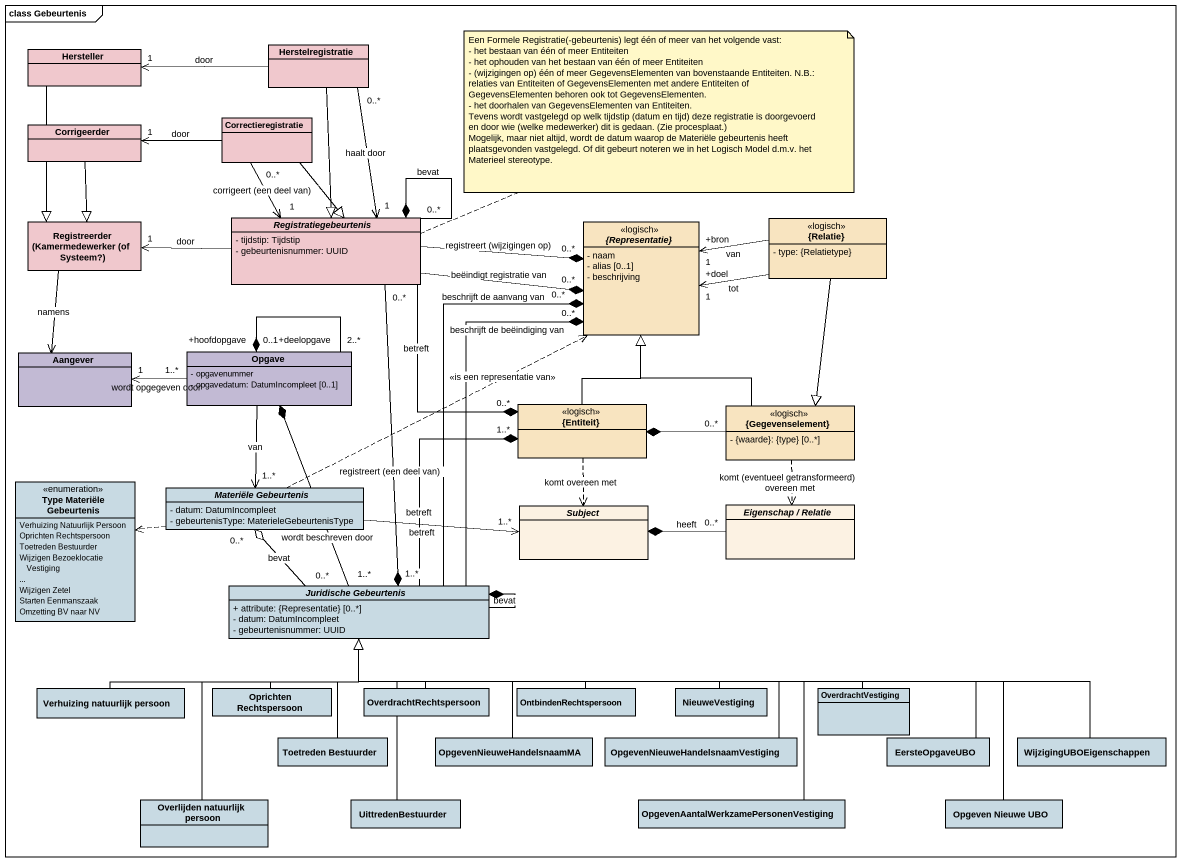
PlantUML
@startuml
mainframe class Gebeurtenis
hide circle
hide empty members
skinparam classAttributeIconSize 0
class Hersteller #F0C8CD
class Herstelregistratie #F0C8CD
class Corrigeerder #F0C8CD
class Correctieregistratie #F0C8CD
class "Registreerder (Kamermedewerker (of Systeem?)" as Registreerder #F0C8CD
abstract class Registratiegebeurtenis #F0C8CD {
  - tijdstip: Tijdstip
  - gebeurtenisnummer: UUID
}
abstract class "{Representatie}" as Representatie <<logisch>> #F8E4C0 {
  - naam
  - alias [0..1]
  - beschrijving
}
class "{Relatie}" as Relatie <<logisch>> #F8E4C0 {
  - type: {Relatietype}
}
class Aangever #C2BAD4
class Opgave #C2BAD4 {
  - opgavenummer
  - opgavedatum: DatumIncompleet [0..1]
}
class "{Entiteit}" as Entiteit <<logisch>> #F8E4C0
class "{Gegevenselement}" as Gegevenselement <<logisch>> #F8E4C0 {
  - {waarde}: {type} [0..*]
}
enum "Type Materiële Gebeurtenis" as Type_Materiële_Gebeurtenis #C8DAE3 {
  Verhuizing Natuurlijk Persoon
  Oprichten Rechtspersoon
  Toetreden Bestuurder
  Wijzigen Bezoeklocatie Vestiging
  ~...
  Wijzigen Zetel
  Starten Eenmanszaak
  Omzetting BV naar NV
}
abstract class "Materiële Gebeurtenis" as Materiële_Gebeurtenis #C8DAE3 {
  - datum: DatumIncompleet
  - gebeurtenisType: MaterieleGebeurtenisType
}
abstract class Subject #FCF2E3
abstract class "Eigenschap / Relatie" as Eigenschap_Relatie #FCF2E3
abstract class "Juridische Gebeurtenis" as Juridische_Gebeurtenis #C8DAE3 {
  + attribute: {Representatie} [0..*]
  - datum: DatumIncompleet
  - gebeurtenisnummer: UUID
}
class "Verhuizing natuurlijk persoon" as Verhuizing_natuurlijk #C8DAE3
class "Oprichten Rechtspersoon" as Oprichten_Rechtspersoon #C8DAE3
class OverdrachtRechtspersoon #C8DAE3
class OntbindenRechtspersoon #C8DAE3
class NieuweVestiging #C8DAE3
class OverdrachtVestiging #C8DAE3
class "Toetreden Bestuurder" as Toetreden_Bestuurder #C8DAE3
class OpgevenNieuweHandelsnaamMA #C8DAE3
class "OpgevenNieuweHandelsnaamVestiging" as OpgevenNieuweHandelsnaamVest #C8DAE3
class EersteOpgaveUBO #C8DAE3
class WijzigingUBOEigenschappen #C8DAE3
class "Overlijden natuurlijk persoon" as Overlijden_natuurlijk #C8DAE3
class UittredenBestuurder #C8DAE3
class "OpgevenAantalWerkzamePersonenVestiging" as OpgevenAantalWerkzamePersone #C8DAE3
class "Opgeven Nieuwe UBO" as Opgeven_Nieuwe_UBO #C8DAE3
Hersteller --|> Registreerder
Herstelregistratie -left-> "1" Hersteller : door
Herstelregistratie "0..*" --> "1" Registratiegebeurtenis : haalt door
Herstelregistratie --|> Registratiegebeurtenis
Corrigeerder --|> Registreerder
Correctieregistratie -left-> "1" Corrigeerder : door
Correctieregistratie "0..*" --> "1" Registratiegebeurtenis : corrigeert (een deel van)
Correctieregistratie --|> Registratiegebeurtenis
Registreerder --> Aangever : namens
Registratiegebeurtenis -left-> "1" Registreerder : door
Registratiegebeurtenis "0..*" --* Registratiegebeurtenis : bevat
Registratiegebeurtenis -right-* "0..*" Representatie : beëindigt registratie van
Registratiegebeurtenis -right-* "0..*" Representatie : registreert (wijzigingen op)
Registratiegebeurtenis --* "0..*" Entiteit : betreft
Registratiegebeurtenis "0..*" --* "1..*" Juridische_Gebeurtenis : registreert (een deel van)
Relatie -left-> "+bron\n1" Representatie : van
Relatie -left-> "+doel\n1" Representatie : tot
Relatie --|> Gegevenselement
Opgave "1..*" -left-> "1" Aangever : wordt opgegeven door
Opgave "+deelopgave\n2..*" --* "+hoofdopgave\n0..1" Opgave
Opgave --> "1..*" Materiële_Gebeurtenis : van
Entiteit -up-|> Representatie
Entiteit ..> Subject : komt overeen met
Gegevenselement -up-|> Representatie
Gegevenselement "0..*" -left-* Entiteit
Gegevenselement ..> Eigenschap_Relatie : komt (eventueel getransformeerd) overeen met
Materiële_Gebeurtenis .up.> Representatie : <<is een representatie van>>
Materiële_Gebeurtenis .left.> Type_Materiële_Gebeurtenis
Materiële_Gebeurtenis -right-> "1..*" Subject : betreft
Eigenschap_Relatie "0..*" -left-* Subject : heeft
Juridische_Gebeurtenis -up-* "0..*" Representatie : beschrijft de beëindiging van
Juridische_Gebeurtenis -up-* "0..*" Representatie : beschrijft de aanvang van
Juridische_Gebeurtenis "1..*" -up-* Opgave : wordt beschreven door
Juridische_Gebeurtenis -up-* "1..*" Entiteit : betreft
Juridische_Gebeurtenis "0..*" -up-o "0..*" Materiële_Gebeurtenis : bevat
Juridische_Gebeurtenis --* Juridische_Gebeurtenis : bevat
Verhuizing_natuurlijk -right-|> Juridische_Gebeurtenis
Oprichten_Rechtspersoon -up-|> Juridische_Gebeurtenis
OverdrachtRechtspersoon -up-|> Juridische_Gebeurtenis
OntbindenRechtspersoon -left-|> Juridische_Gebeurtenis
NieuweVestiging -left-|> Juridische_Gebeurtenis
OverdrachtVestiging -left-|> Juridische_Gebeurtenis
Toetreden_Bestuurder -up-|> Juridische_Gebeurtenis
OpgevenNieuweHandelsnaamMA -up-|> Juridische_Gebeurtenis
OpgevenNieuweHandelsnaamVest -left-|> Juridische_Gebeurtenis
EersteOpgaveUBO -left-|> Juridische_Gebeurtenis
WijzigingUBOEigenschappen -left-|> Juridische_Gebeurtenis
Overlijden_natuurlijk -up-|> Juridische_Gebeurtenis
UittredenBestuurder -up-|> Juridische_Gebeurtenis
OpgevenAantalWerkzamePersone -left-|> Juridische_Gebeurtenis
Opgeven_Nieuwe_UBO -left-|> Juridische_Gebeurtenis
note right of Registratiegebeurtenis
  Een Formele Registratie(-gebeurtenis) legt één of meer van het volgende vast:
  - het bestaan van één of meer Entiteiten
  - het ophouden van het bestaan van één of meer Entiteiten
  - (wijzigingen op) één of meer GegevensElementen van bovenstaande Entiteiten. N.B.: relaties van Entiteiten of GegevensElementen met andere Entiteiten of GegevensElementen behoren ook tot GegevensElementen.
  - het doorhalen van GegevensElementen van Entiteiten.
  Tevens wordt vastgelegd op welk tijdstip (datum en tijd) deze registratie is doorgevoerd en door wie (welke medewerker) dit is gedaan. (Zie procesplaat.)
  Mogelijk, maar niet altijd, wordt de datum waarop de Materiële gebeurtenis heeft plaatsgevonden vastgelegd. Of dit gebeurt noteren we in het Logisch Model d.m.v. het Materieel stereotype.
end note
@enduml
